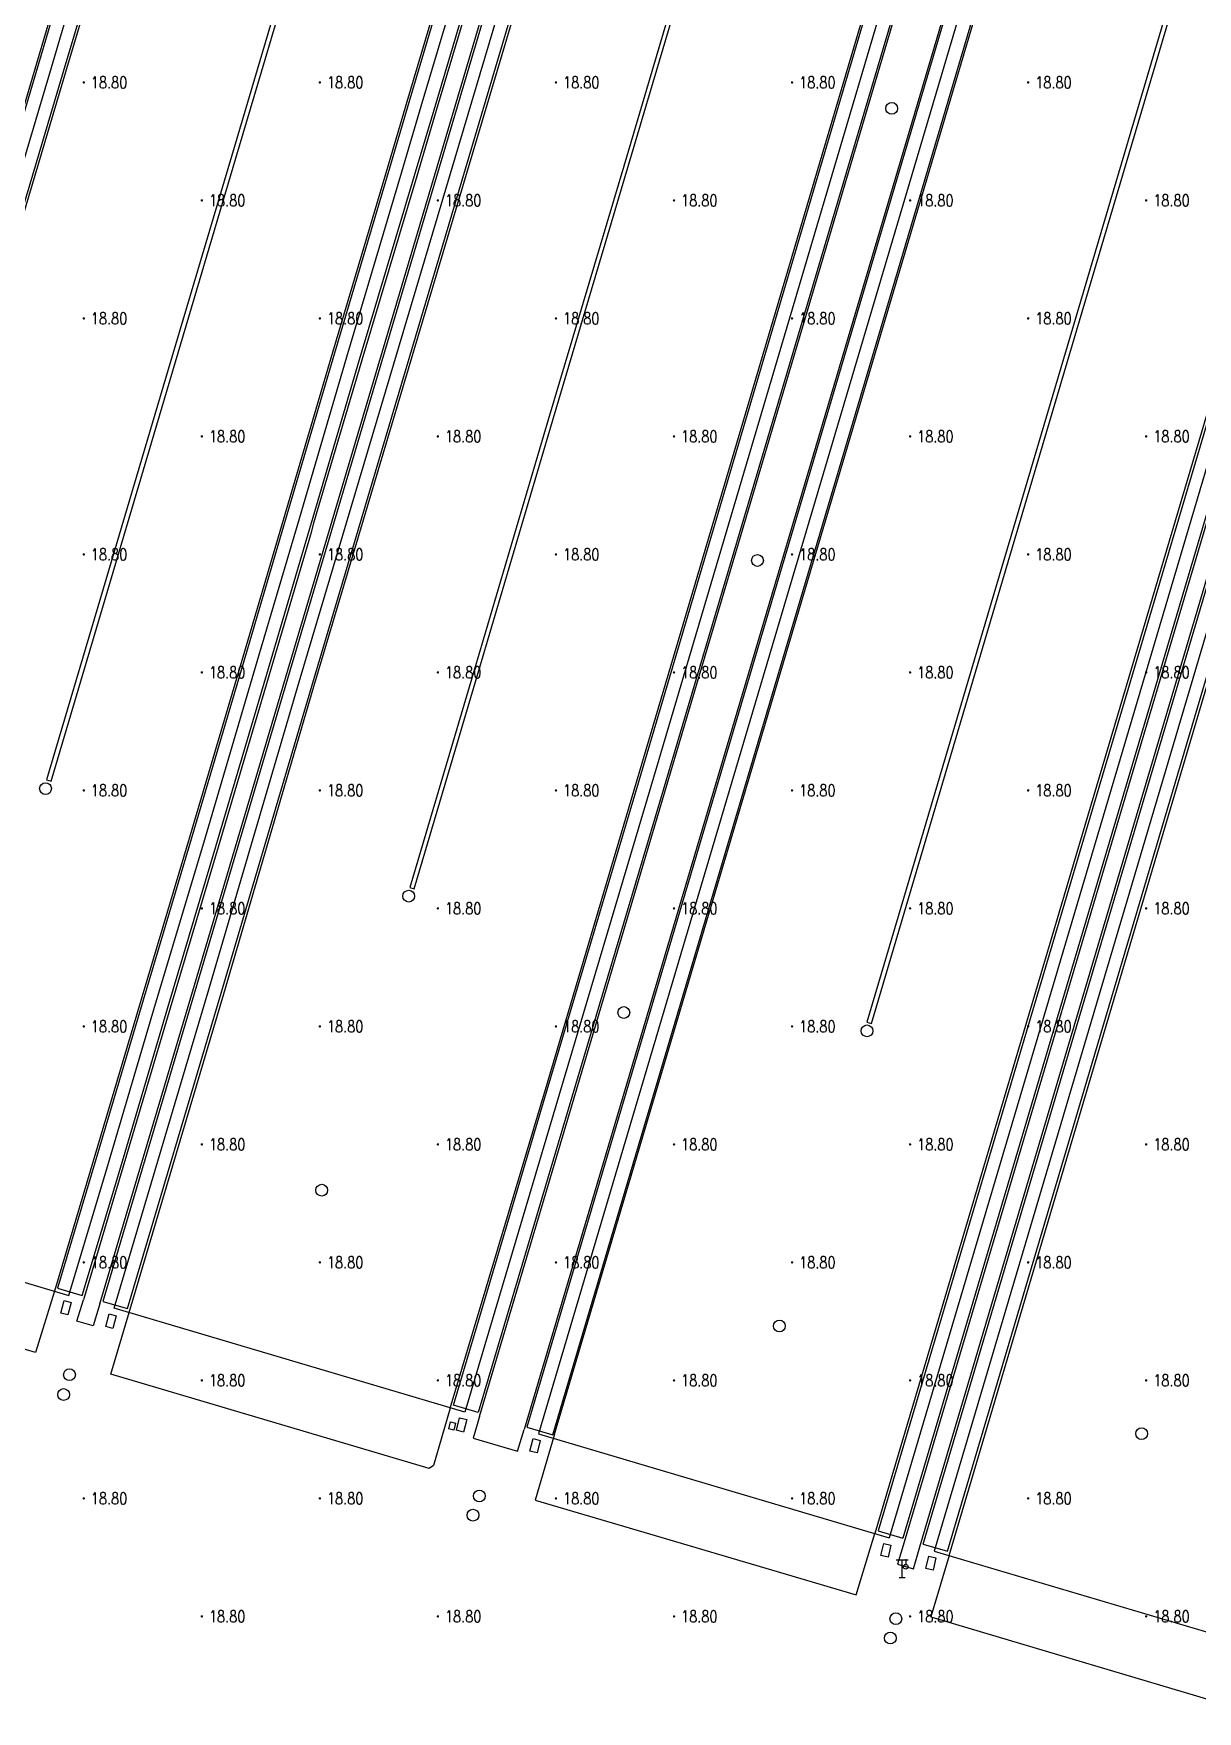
# Model space of a CAD drawing. Extents: x 404846 to 408477, y 3390929 to 3392894.
# Drawn here: x 406847.1 to 406945.7, y 3391476.3 to 3391618.5 of the extents above; entities that cross this region are included whole.
import ezdxf
from ezdxf.enums import TextEntityAlignment as Align

# ---------------------------------------------------------------- set-up
doc = ezdxf.new("R2010")
doc.units = 0
doc.header["$LTSCALE"] = 0.5
doc.header["$PDSIZE"] = 0.2
doc.layers.get('0').update_dxf_attribs({"linetype": 'CONTINUOUS'})
for name, color, linetype in [('3221', 6, 'CONTINUOUS'), ('DLSS', 4, 'CONTINUOUS'), ('FZTZ', 7, 'CONTINUOUS'), ('GCD', 1, 'CONTINUOUS'), ('GXYZ', 2, 'CONTINUOUS'), ('SXSS', 5, 'CONTINUOUS'), ('ZBTZ', 3, 'CONTINUOUS')]:
    doc.layers.add(name, color=color, linetype=linetype)
doc.styles.add('HZ', font='rs.shx', dxfattribs={"width": 0.8, "bigfont": 'hztxt.shx'})
doc.linetypes.add('1161', pattern='A,0,[149,AAA.SHX,S=0.15,R=0,X=0,Y=0],-1.6', length=1.6)

# ---------------------------------------------------------------- blocks, each defined once
blk = doc.blocks.new('GC200')
at = {"linetype": 'Continuous', "const_width": 0.2, "flags": 128}
blk.add_lwpolyline([(-0.1, 0, 1), (0.1, 0, 1)], format="xyb", close=True, dxfattribs=at)
blk = doc.blocks.new('gc188')
blk.add_circle((0, 0), 1)
blk = doc.blocks.new('gc063')
for p, q in [((-1, 3), (1, 3)), ((0, 0), (0, 3)), ((0.6, 3), (0.6, 2.2)), ((-0.5, 0), (0.5, 0))]:
    blk.add_line(p, q)
blk.add_circle((0.6, 1.8), 0.4)
blk.add_point((0.6, 3))
blk.add_point((0.6, 3))

msp = doc.modelspace()

# ---------------------------------------------------------------- linework, layer by layer
at = {"layer": '3221', "color": 6}
for points in [[(407039.262, 3391894.784, 18.829), (407037.597, 3391889.163, 18.883), (407033.781, 3391876.277, 18.752), (407027.539, 3391855.229, 18.79), (407022.83, 3391839.298, 18.737), (407018.038, 3391823.318, 18.686), (406987.124, 3391718.945, 18.735), (406951.218, 3391597.72, 19.131), (406919.586, 3391491.035, 18.77)], [(406988.316, 3391832.128, 18.686), (406921.497, 3391606.533, 18.839), (406889.865, 3391499.848, 18.907)], [(406855.836, 3391640.042, 19.036), (406850.236, 3391621.193, 18.873), (406848.582, 3391615.626, 18.761), (406843.919, 3391599.899, 18.49), (406839.885, 3391586.152, 18.339), (406836.469, 3391574.555, 18.269), (406831.799, 3391558.769, 18.308), (406827.73, 3391545.118, 18.337), (406823.729, 3391531.629, 18.406), (406820.39, 3391520.417, 18.543), (406850.102, 3391511.571, 18.543), (406853.444, 3391522.797, 18.406), (406857.445, 3391536.282, 18.337), (406861.517, 3391549.945, 18.308), (406866.201, 3391565.778, 18.269), (406869.627, 3391577.408, 18.339), (406873.653, 3391591.13, 18.49), (406878.3, 3391606.805, 18.761), (406879.952, 3391612.363, 18.873), (406885.552, 3391631.213, 19.036)], [(406919.456, 3391622.47, 18.851), (406899.389, 3391554.715, 19.087), (406891.659, 3391528.68, 18.991), (406883.644, 3391501.678, 18.785), (406853.925, 3391510.499, 18.785), (406861.941, 3391537.502, 18.991), (406869.597, 3391563.585, 18.399), (406889.733, 3391631.274, 18.851)], [(406889.865, 3391499.848, 18.907), (406919.586, 3391491.035, 18.77)]]:
    msp.add_polyline3d(points, dxfattribs=at)
msp.add_polyline3d([(407043.117, 3391893.798, 18.887), (407018.585, 3391811.028, 18.727), (406988.042, 3391707.954, 18.781), (406975.302, 3391665.111, 18.745), (406923.401, 3391489.904, 18.729), (406953.125, 3391481.099, 18.729), (407005.022, 3391656.295, 18.745), (407017.76, 3391699.132, 18.781), (407048.307, 3391802.219, 18.727), (407072.839, 3391884.989, 18.887)], close=True, dxfattribs=at)
at = {"layer": 'FZTZ', "linetype": 'Continuous', "flags": 128}
for points, elevation in [([(406849.407, 3391510.085), (406849.684, 3391511.144), (406850.289, 3391510.986), (406850.012, 3391509.927), (406849.407, 3391510.085)], 19.416), ([(406853.222, 3391508.946), (406853.499, 3391510.005), (406854.103, 3391509.847), (406853.826, 3391508.788), (406853.222, 3391508.946)], 19.416), ([(406882.283, 3391500.269), (406882.428, 3391500.854), (406882.848, 3391500.749), (406882.703, 3391500.165), (406882.283, 3391500.269)], 19.91), ([(406882.921, 3391500.156), (406883.198, 3391501.215), (406883.802, 3391501.056), (406883.525, 3391499.998), (406882.921, 3391500.156)], 19.509), ([(406889.148, 3391498.385), (406889.425, 3391499.444), (406890.029, 3391499.285), (406889.752, 3391498.227), (406889.148, 3391498.385)], 19.642), ([(406919.125, 3391490.566), (406919.739, 3391490.421), (406919.493, 3391489.385), (406918.88, 3391489.53), (406919.125, 3391490.566)], 19.766), ([(406922.939, 3391489.473), (406923.552, 3391489.328), (406923.307, 3391488.292), (406922.694, 3391488.437), (406922.939, 3391489.473)], 19.766)]:
    msp.add_lwpolyline(points, close=True, dxfattribs=dict(at, elevation=elevation))
at = {"layer": 'SXSS', "linetype": 'Continuous', "flags": 128}
for points, elevation in [([(406919.356, 3391795.403), (406914.384, 3391778.601), (406909.2, 3391761.192), (406905.026, 3391747.085), (406900.525, 3391731.885), (406895.836, 3391716.085), (406891.429, 3391701.185), (406887.047, 3391686.503), (406882.651, 3391671.553), (406877.341, 3391653.676), (406871.768, 3391634.814), (406869.351, 3391626.63), (406863.858, 3391608.087), (406858.514, 3391590.039), (406852.781, 3391570.688), (406848.193, 3391555.271), (406848.586, 3391555.154), (406853.174, 3391570.571), (406858.907, 3391589.923), (406864.251, 3391607.971), (406869.744, 3391626.514), (406872.161, 3391634.698)], 18.54), ([(406956.018, 3391664.077), (406947.631, 3391635.826), (406935.337, 3391594.297), (406917.699, 3391534.723), (406918.083, 3391534.61), (406935.72, 3391594.184), (406948.015, 3391635.712), (406956.401, 3391663.963)], 18.769), ([(406904.147, 3391631.09), (406897.094, 3391607.289), (406890.708, 3391585.789), (406884.461, 3391564.648), (406878.97, 3391546.149), (406879.335, 3391546.041), (406884.826, 3391564.54), (406891.073, 3391585.681), (406897.459, 3391607.18), (406904.512, 3391630.982)], 18.683)]:
    msp.add_lwpolyline(points, dxfattribs=dict(at, elevation=elevation))
at = {"layer": 'ZBTZ', "linetype": '1161', "elevation": 18.785, "flags": 128}
msp.add_lwpolyline([(406921.635, 3391488.405), (406922.173, 3391490.268), (406974.073, 3391665.475), (406986.814, 3391708.319), (407017.357, 3391811.392), (407042.397, 3391895.897), (407041.06, 3391896.292), (407038.89, 3391888.78), (407035.041, 3391875.906), (407028.839, 3391854.844), (407024.13, 3391838.911), (407019.337, 3391822.928), (406987.744, 3391716.408), (406952.479, 3391597.346), (406920.846, 3391490.662), (406920.301, 3391488.795), (406921.635, 3391488.405)], close=True, dxfattribs=at)
at = {"layer": 'ZBTZ', "linetype": '1161', "flags": 128}
for points, elevation in [([(407038.162, 3391894.843), (407036.57, 3391889.467), (407032.753, 3391876.581), (407026.55, 3391855.521), (407021.842, 3391839.592), (407017.051, 3391823.614), (406986.117, 3391719.243), (406950.212, 3391598.018), (406918.664, 3391491.622)], 18.813), ([(407040.255, 3391894.223), (407038.662, 3391888.848), (407034.846, 3391875.961), (407028.625, 3391854.907), (407023.916, 3391838.975), (407019.123, 3391822.992), (406987.545, 3391716.466), (406952.281, 3391597.405), (406920.733, 3391491.009)], 18.818), ([(406922.471, 3391490.507), (406974.282, 3391665.413), (406987.023, 3391708.257), (407017.566, 3391811.33), (407041.971, 3391893.674)], 18.773), ([(406924.539, 3391489.894), (406976.35, 3391664.8), (406989.09, 3391707.643), (407019.634, 3391810.717), (407044.072, 3391893.051)], 18.773), ([(407027.16, 3391858.487), (407026.304, 3391855.594), (407021.596, 3391839.666), (407016.805, 3391823.688), (406985.897, 3391719.308), (406949.991, 3391598.084), (406918.359, 3391491.399)], 18.805), ([(406924.659, 3391489.531), (406976.559, 3391664.738), (406989.299, 3391707.581), (407019.843, 3391810.655), (407033.458, 3391856.594)], 18.759), ([(406924.659, 3391489.531), (406923.119, 3391484.328), (406950.092, 3391476.322), (406950.476, 3391476.615), (406951.885, 3391481.466), (407003.783, 3391656.663), (407016.521, 3391699.5), (407047.068, 3391802.586), (407060.655, 3391848.556)], 18.727), ([(406987.126, 3391832.465), (406920.288, 3391606.891), (406888.655, 3391500.207)], 18.811), ([(406987.269, 3391832.422), (406920.443, 3391606.845), (406888.889, 3391500.426), (406891.084, 3391499.777), (406922.638, 3391606.195), (406989.402, 3391831.802)], 18.766), ([(406891.236, 3391499.818), (406922.766, 3391606.157), (406989.598, 3391831.743)], 18.776), ([(406884.872, 3391501.313), (406892.887, 3391528.315), (406900.617, 3391554.351), (406920.685, 3391622.106), (406925.717, 3391639.238), (406933.768, 3391666.414), (406941.37, 3391692.05), (406946.857, 3391710.505), (406951.479, 3391726.109), (406955.531, 3391739.817), (406961.204, 3391758.913), (406966.923, 3391778.307), (406970.351, 3391789.801)], 18.828), ([(406854.603, 3391640.408), (406849.003, 3391621.559), (406847.348, 3391615.992), (406842.685, 3391600.263), (406838.651, 3391586.515), (406835.235, 3391574.919), (406830.566, 3391559.135), (406826.497, 3391545.484), (406822.495, 3391531.996), (406819.157, 3391520.784)], 18.536), ([(406854.766, 3391640.36), (406849.166, 3391621.511), (406847.511, 3391615.944), (406842.848, 3391600.215), (406838.814, 3391586.467), (406835.399, 3391574.871), (406830.729, 3391559.087), (406826.66, 3391545.436), (406822.658, 3391531.947), (406819.403, 3391521.013), (406821.533, 3391520.389), (406824.786, 3391531.315), (406828.788, 3391544.803), (406832.856, 3391558.455), (406837.527, 3391574.243), (406840.944, 3391585.841), (406844.977, 3391599.587), (406849.639, 3391615.312), (406851.293, 3391620.879), (406856.893, 3391639.728)], 18.536), ([(406857.076, 3391639.673), (406851.475, 3391620.825), (406849.821, 3391615.258), (406845.159, 3391599.533), (406841.126, 3391585.787), (406837.709, 3391574.189), (406833.039, 3391558.401), (406828.97, 3391544.749), (406824.968, 3391531.261), (406821.63, 3391520.048)], 18.536), ([(406884.327, 3391631.577), (406878.726, 3391612.727), (406877.075, 3391607.169), (406872.427, 3391591.491), (406868.4, 3391577.769), (406864.975, 3391566.14), (406860.291, 3391550.308), (406856.219, 3391536.646), (406852.219, 3391523.162), (406848.876, 3391511.936)], 18.536), ([(406884.496, 3391631.527), (406878.895, 3391612.677), (406877.243, 3391607.119), (406872.595, 3391591.441), (406868.569, 3391577.719), (406865.144, 3391566.09), (406860.46, 3391550.258), (406856.388, 3391536.596), (406852.387, 3391523.111), (406849.138, 3391512.199), (406851.235, 3391511.582), (406854.483, 3391522.489), (406858.483, 3391535.973), (406862.555, 3391549.636), (406867.24, 3391565.471), (406870.484, 3391576.484), (406870.656, 3391577.058), (406874.722, 3391590.898), (406879.384, 3391606.482), (406881.036, 3391612.041), (406886.636, 3391630.891)], 18.528), ([(406886.818, 3391630.837), (406881.217, 3391611.987), (406879.565, 3391606.428), (406874.903, 3391590.844), (406870.814, 3391577.016), (406870.561, 3391576.035), (406867.432, 3391565.415), (406862.747, 3391549.579), (406858.675, 3391535.916), (406854.675, 3391522.432), (406851.332, 3391511.205)], 18.526), ([(406852.713, 3391510.859), (406860.728, 3391537.862), (406868.455, 3391563.888), (406888.52, 3391631.633)], 18.754), ([(406888.69, 3391631.582), (406868.626, 3391563.838), (406860.898, 3391537.812), (406852.962, 3391511.076), (406855.074, 3391510.484), (406863.001, 3391537.188), (406870.668, 3391563.222), (406890.793, 3391630.96)], 18.733), ([(406882.398, 3391502.024), (406880.979, 3391497.17), (406880.609, 3391496.919), (406853.648, 3391504.909), (406855.195, 3391510.122), (406863.21, 3391537.125), (406870.859, 3391563.196), (406891.002, 3391630.898)], 18.751), ([(406882.398, 3391502.024), (406890.461, 3391529.036), (406898.191, 3391555.071), (406918.242, 3391622.885)], 18.915), ([(406920.505, 3391622.159), (406900.438, 3391554.404), (406892.708, 3391528.369), (406884.779, 3391501.659), (406882.68, 3391502.287), (406890.606, 3391528.992), (406898.336, 3391555.027), (406918.373, 3391622.777)], 18.925), ([(406848.876, 3391511.936), (406847.274, 3391506.752), (406820.085, 3391514.831), (406821.63, 3391520.048)], 18.58), ([(406852.713, 3391510.859), (406852.152, 3391509.001), (406850.775, 3391509.384), (406851.332, 3391511.205)], 18.556), ([(406884.872, 3391501.313), (406884.344, 3391499.486), (406888.102, 3391498.377), (406888.655, 3391500.207)], 18.735), ([(406891.236, 3391499.818), (406889.604, 3391494.241), (406900.246, 3391491.088)], 18.749), ([(406900.246, 3391491.088), (406916.785, 3391486.208), (406918.359, 3391491.399)], 18.703), ([(406918.664, 3391491.622), (406920.733, 3391491.009)], 18.775), ([(406922.471, 3391490.507), (406924.539, 3391489.894)], 18.729)]:
    msp.add_lwpolyline(points, dxfattribs=dict(at, elevation=elevation))

# ---------------------------------------------------------------- block references
at = {"layer": 'DLSS', "linetype": 'Continuous', "xscale": 0.5, "yscale": 0.5}
msp.add_blockref('gc063', (406920.686, 3391487.68, 18.831), dxfattribs=at)
at = {"layer": 'GCD', "linetype": 'Continuous'}
ref = msp.add_blockref('GC200', (406851.358, 3391614.379, 18.8), dxfattribs=dict(at, xscale=0.5, yscale=0.5, zscale=0.5))
ref.add_attrib('height', '18.80', dxfattribs={"linetype": 'Continuous', "height": 1, "style": 'HZ', "width": 0.8}).set_placement((406851.958, 3391614.379, 18.8), align=Align.MIDDLE_LEFT)
ref = msp.add_blockref('GC200', (406871.358, 3391614.379, 18.8), dxfattribs=dict(at, xscale=0.5, yscale=0.5, zscale=0.5))
ref.add_attrib('height', '18.80', dxfattribs={"linetype": 'Continuous', "height": 1, "style": 'HZ', "width": 0.8}).set_placement((406871.958, 3391614.379, 18.8), align=Align.MIDDLE_LEFT)
ref = msp.add_blockref('GC200', (406891.358, 3391614.379, 18.8), dxfattribs=dict(at, xscale=0.5, yscale=0.5, zscale=0.5))
ref.add_attrib('height', '18.80', dxfattribs={"linetype": 'Continuous', "height": 1, "style": 'HZ', "width": 0.8}).set_placement((406891.958, 3391614.379, 18.8), align=Align.MIDDLE_LEFT)
ref = msp.add_blockref('GC200', (406911.358, 3391614.379, 18.8), dxfattribs=dict(at, xscale=0.5, yscale=0.5, zscale=0.5))
ref.add_attrib('height', '18.80', dxfattribs={"linetype": 'Continuous', "height": 1, "style": 'HZ', "width": 0.8}).set_placement((406911.958, 3391614.379, 18.8), align=Align.MIDDLE_LEFT)
ref = msp.add_blockref('GC200', (406931.358, 3391614.379, 18.8), dxfattribs=dict(at, xscale=0.5, yscale=0.5, zscale=0.5))
ref.add_attrib('height', '18.80', dxfattribs={"linetype": 'Continuous', "height": 1, "style": 'HZ', "width": 0.8}).set_placement((406931.958, 3391614.379, 18.8), align=Align.MIDDLE_LEFT)
ref = msp.add_blockref('GC200', (406861.358, 3391604.379, 18.8), dxfattribs=dict(at, xscale=0.5, yscale=0.5, zscale=0.5))
ref.add_attrib('height', '18.80', dxfattribs={"linetype": 'Continuous', "height": 1, "style": 'HZ', "width": 0.8}).set_placement((406861.958, 3391604.379, 18.8), align=Align.MIDDLE_LEFT)
ref = msp.add_blockref('GC200', (406881.358, 3391604.379, 18.8), dxfattribs=dict(at, xscale=0.5, yscale=0.5, zscale=0.5))
ref.add_attrib('height', '18.80', dxfattribs={"linetype": 'Continuous', "height": 1, "style": 'HZ', "width": 0.8}).set_placement((406881.958, 3391604.379, 18.8), align=Align.MIDDLE_LEFT)
ref = msp.add_blockref('GC200', (406901.358, 3391604.379, 18.8), dxfattribs=dict(at, xscale=0.5, yscale=0.5, zscale=0.5))
ref.add_attrib('height', '18.80', dxfattribs={"linetype": 'Continuous', "height": 1, "style": 'HZ', "width": 0.8}).set_placement((406901.958, 3391604.379, 18.8), align=Align.MIDDLE_LEFT)
ref = msp.add_blockref('GC200', (406921.358, 3391604.379, 18.8), dxfattribs=dict(at, xscale=0.5, yscale=0.5, zscale=0.5))
ref.add_attrib('height', '18.80', dxfattribs={"linetype": 'Continuous', "height": 1, "style": 'HZ', "width": 0.8}).set_placement((406921.958, 3391604.379, 18.8), align=Align.MIDDLE_LEFT)
ref = msp.add_blockref('GC200', (406941.358, 3391604.379, 18.8), dxfattribs=dict(at, xscale=0.5, yscale=0.5, zscale=0.5))
ref.add_attrib('height', '18.80', dxfattribs={"linetype": 'Continuous', "height": 1, "style": 'HZ', "width": 0.8}).set_placement((406941.958, 3391604.379, 18.8), align=Align.MIDDLE_LEFT)
ref = msp.add_blockref('GC200', (406851.358, 3391594.379, 18.8), dxfattribs=dict(at, xscale=0.5, yscale=0.5, zscale=0.5))
ref.add_attrib('height', '18.80', dxfattribs={"linetype": 'Continuous', "height": 1, "style": 'HZ', "width": 0.8}).set_placement((406851.958, 3391594.379, 18.8), align=Align.MIDDLE_LEFT)
ref = msp.add_blockref('GC200', (406871.358, 3391594.379, 18.8), dxfattribs=dict(at, xscale=0.5, yscale=0.5, zscale=0.5))
ref.add_attrib('height', '18.80', dxfattribs={"linetype": 'Continuous', "height": 1, "style": 'HZ', "width": 0.8}).set_placement((406871.958, 3391594.379, 18.8), align=Align.MIDDLE_LEFT)
ref = msp.add_blockref('GC200', (406891.358, 3391594.379, 18.8), dxfattribs=dict(at, xscale=0.5, yscale=0.5, zscale=0.5))
ref.add_attrib('height', '18.80', dxfattribs={"linetype": 'Continuous', "height": 1, "style": 'HZ', "width": 0.8}).set_placement((406891.958, 3391594.379, 18.8), align=Align.MIDDLE_LEFT)
ref = msp.add_blockref('GC200', (406911.358, 3391594.379, 18.8), dxfattribs=dict(at, xscale=0.5, yscale=0.5, zscale=0.5))
ref.add_attrib('height', '18.80', dxfattribs={"linetype": 'Continuous', "height": 1, "style": 'HZ', "width": 0.8}).set_placement((406911.958, 3391594.379, 18.8), align=Align.MIDDLE_LEFT)
ref = msp.add_blockref('GC200', (406931.358, 3391594.379, 18.8), dxfattribs=dict(at, xscale=0.5, yscale=0.5, zscale=0.5))
ref.add_attrib('height', '18.80', dxfattribs={"linetype": 'Continuous', "height": 1, "style": 'HZ', "width": 0.8}).set_placement((406931.958, 3391594.379, 18.8), align=Align.MIDDLE_LEFT)
ref = msp.add_blockref('GC200', (406861.358, 3391584.379, 18.8), dxfattribs=dict(at, xscale=0.5, yscale=0.5, zscale=0.5))
ref.add_attrib('height', '18.80', dxfattribs={"linetype": 'Continuous', "height": 1, "style": 'HZ', "width": 0.8}).set_placement((406861.958, 3391584.379, 18.8), align=Align.MIDDLE_LEFT)
ref = msp.add_blockref('GC200', (406881.358, 3391584.379, 18.8), dxfattribs=dict(at, xscale=0.5, yscale=0.5, zscale=0.5))
ref.add_attrib('height', '18.80', dxfattribs={"linetype": 'Continuous', "height": 1, "style": 'HZ', "width": 0.8}).set_placement((406881.958, 3391584.379, 18.8), align=Align.MIDDLE_LEFT)
ref = msp.add_blockref('GC200', (406901.358, 3391584.379, 18.8), dxfattribs=dict(at, xscale=0.5, yscale=0.5, zscale=0.5))
ref.add_attrib('height', '18.80', dxfattribs={"linetype": 'Continuous', "height": 1, "style": 'HZ', "width": 0.8}).set_placement((406901.958, 3391584.379, 18.8), align=Align.MIDDLE_LEFT)
ref = msp.add_blockref('GC200', (406921.358, 3391584.379, 18.8), dxfattribs=dict(at, xscale=0.5, yscale=0.5, zscale=0.5))
ref.add_attrib('height', '18.80', dxfattribs={"linetype": 'Continuous', "height": 1, "style": 'HZ', "width": 0.8}).set_placement((406921.958, 3391584.379, 18.8), align=Align.MIDDLE_LEFT)
ref = msp.add_blockref('GC200', (406941.358, 3391584.379, 18.8), dxfattribs=dict(at, xscale=0.5, yscale=0.5, zscale=0.5))
ref.add_attrib('height', '18.80', dxfattribs={"linetype": 'Continuous', "height": 1, "style": 'HZ', "width": 0.8}).set_placement((406941.958, 3391584.379, 18.8), align=Align.MIDDLE_LEFT)
ref = msp.add_blockref('GC200', (406851.358, 3391574.379, 18.8), dxfattribs=dict(at, xscale=0.5, yscale=0.5, zscale=0.5))
ref.add_attrib('height', '18.80', dxfattribs={"linetype": 'Continuous', "height": 1, "style": 'HZ', "width": 0.8}).set_placement((406851.958, 3391574.379, 18.8), align=Align.MIDDLE_LEFT)
ref = msp.add_blockref('GC200', (406871.358, 3391574.379, 18.8), dxfattribs=dict(at, xscale=0.5, yscale=0.5, zscale=0.5))
ref.add_attrib('height', '18.80', dxfattribs={"linetype": 'Continuous', "height": 1, "style": 'HZ', "width": 0.8}).set_placement((406871.958, 3391574.379, 18.8), align=Align.MIDDLE_LEFT)
ref = msp.add_blockref('GC200', (406891.358, 3391574.379, 18.8), dxfattribs=dict(at, xscale=0.5, yscale=0.5, zscale=0.5))
ref.add_attrib('height', '18.80', dxfattribs={"linetype": 'Continuous', "height": 1, "style": 'HZ', "width": 0.8}).set_placement((406891.958, 3391574.379, 18.8), align=Align.MIDDLE_LEFT)
ref = msp.add_blockref('GC200', (406911.358, 3391574.379, 18.8), dxfattribs=dict(at, xscale=0.5, yscale=0.5, zscale=0.5))
ref.add_attrib('height', '18.80', dxfattribs={"linetype": 'Continuous', "height": 1, "style": 'HZ', "width": 0.8}).set_placement((406911.958, 3391574.379, 18.8), align=Align.MIDDLE_LEFT)
ref = msp.add_blockref('GC200', (406931.358, 3391574.379, 18.8), dxfattribs=dict(at, xscale=0.5, yscale=0.5, zscale=0.5))
ref.add_attrib('height', '18.80', dxfattribs={"linetype": 'Continuous', "height": 1, "style": 'HZ', "width": 0.8}).set_placement((406931.958, 3391574.379, 18.8), align=Align.MIDDLE_LEFT)
ref = msp.add_blockref('GC200', (406861.358, 3391564.379, 18.8), dxfattribs=dict(at, xscale=0.5, yscale=0.5, zscale=0.5))
ref.add_attrib('height', '18.80', dxfattribs={"linetype": 'Continuous', "height": 1, "style": 'HZ', "width": 0.8}).set_placement((406861.958, 3391564.379, 18.8), align=Align.MIDDLE_LEFT)
ref = msp.add_blockref('GC200', (406881.358, 3391564.379, 18.8), dxfattribs=dict(at, xscale=0.5, yscale=0.5, zscale=0.5))
ref.add_attrib('height', '18.80', dxfattribs={"linetype": 'Continuous', "height": 1, "style": 'HZ', "width": 0.8}).set_placement((406881.958, 3391564.379, 18.8), align=Align.MIDDLE_LEFT)
ref = msp.add_blockref('GC200', (406901.358, 3391564.379, 18.8), dxfattribs=dict(at, xscale=0.5, yscale=0.5, zscale=0.5))
ref.add_attrib('height', '18.80', dxfattribs={"linetype": 'Continuous', "height": 1, "style": 'HZ', "width": 0.8}).set_placement((406901.958, 3391564.379, 18.8), align=Align.MIDDLE_LEFT)
ref = msp.add_blockref('GC200', (406921.358, 3391564.379, 18.8), dxfattribs=dict(at, xscale=0.5, yscale=0.5, zscale=0.5))
ref.add_attrib('height', '18.80', dxfattribs={"linetype": 'Continuous', "height": 1, "style": 'HZ', "width": 0.8}).set_placement((406921.958, 3391564.379, 18.8), align=Align.MIDDLE_LEFT)
ref = msp.add_blockref('GC200', (406941.358, 3391564.379, 18.8), dxfattribs=dict(at, xscale=0.5, yscale=0.5, zscale=0.5))
ref.add_attrib('height', '18.80', dxfattribs={"linetype": 'Continuous', "height": 1, "style": 'HZ', "width": 0.8}).set_placement((406941.958, 3391564.379, 18.8), align=Align.MIDDLE_LEFT)
ref = msp.add_blockref('GC200', (406851.358, 3391554.379, 18.8), dxfattribs=dict(at, xscale=0.5, yscale=0.5, zscale=0.5))
ref.add_attrib('height', '18.80', dxfattribs={"linetype": 'Continuous', "height": 1, "style": 'HZ', "width": 0.8}).set_placement((406851.958, 3391554.379, 18.8), align=Align.MIDDLE_LEFT)
ref = msp.add_blockref('GC200', (406871.358, 3391554.379, 18.8), dxfattribs=dict(at, xscale=0.5, yscale=0.5, zscale=0.5))
ref.add_attrib('height', '18.80', dxfattribs={"linetype": 'Continuous', "height": 1, "style": 'HZ', "width": 0.8}).set_placement((406871.958, 3391554.379, 18.8), align=Align.MIDDLE_LEFT)
ref = msp.add_blockref('GC200', (406891.358, 3391554.379, 18.8), dxfattribs=dict(at, xscale=0.5, yscale=0.5, zscale=0.5))
ref.add_attrib('height', '18.80', dxfattribs={"linetype": 'Continuous', "height": 1, "style": 'HZ', "width": 0.8}).set_placement((406891.958, 3391554.379, 18.8), align=Align.MIDDLE_LEFT)
ref = msp.add_blockref('GC200', (406911.358, 3391554.379, 18.8), dxfattribs=dict(at, xscale=0.5, yscale=0.5, zscale=0.5))
ref.add_attrib('height', '18.80', dxfattribs={"linetype": 'Continuous', "height": 1, "style": 'HZ', "width": 0.8}).set_placement((406911.958, 3391554.379, 18.8), align=Align.MIDDLE_LEFT)
ref = msp.add_blockref('GC200', (406931.358, 3391554.379, 18.8), dxfattribs=dict(at, xscale=0.5, yscale=0.5, zscale=0.5))
ref.add_attrib('height', '18.80', dxfattribs={"linetype": 'Continuous', "height": 1, "style": 'HZ', "width": 0.8}).set_placement((406931.958, 3391554.379, 18.8), align=Align.MIDDLE_LEFT)
ref = msp.add_blockref('GC200', (406861.358, 3391544.379, 18.8), dxfattribs=dict(at, xscale=0.5, yscale=0.5, zscale=0.5))
ref.add_attrib('height', '18.80', dxfattribs={"linetype": 'Continuous', "height": 1, "style": 'HZ', "width": 0.8}).set_placement((406861.958, 3391544.379, 18.8), align=Align.MIDDLE_LEFT)
ref = msp.add_blockref('GC200', (406881.358, 3391544.379, 18.8), dxfattribs=dict(at, xscale=0.5, yscale=0.5, zscale=0.5))
ref.add_attrib('height', '18.80', dxfattribs={"linetype": 'Continuous', "height": 1, "style": 'HZ', "width": 0.8}).set_placement((406881.958, 3391544.379, 18.8), align=Align.MIDDLE_LEFT)
ref = msp.add_blockref('GC200', (406901.358, 3391544.379, 18.8), dxfattribs=dict(at, xscale=0.5, yscale=0.5, zscale=0.5))
ref.add_attrib('height', '18.80', dxfattribs={"linetype": 'Continuous', "height": 1, "style": 'HZ', "width": 0.8}).set_placement((406901.958, 3391544.379, 18.8), align=Align.MIDDLE_LEFT)
ref = msp.add_blockref('GC200', (406921.358, 3391544.379, 18.8), dxfattribs=dict(at, xscale=0.5, yscale=0.5, zscale=0.5))
ref.add_attrib('height', '18.80', dxfattribs={"linetype": 'Continuous', "height": 1, "style": 'HZ', "width": 0.8}).set_placement((406921.958, 3391544.379, 18.8), align=Align.MIDDLE_LEFT)
ref = msp.add_blockref('GC200', (406941.358, 3391544.379, 18.8), dxfattribs=dict(at, xscale=0.5, yscale=0.5, zscale=0.5))
ref.add_attrib('height', '18.80', dxfattribs={"linetype": 'Continuous', "height": 1, "style": 'HZ', "width": 0.8}).set_placement((406941.958, 3391544.379, 18.8), align=Align.MIDDLE_LEFT)
ref = msp.add_blockref('GC200', (406851.358, 3391534.379, 18.8), dxfattribs=dict(at, xscale=0.5, yscale=0.5, zscale=0.5))
ref.add_attrib('height', '18.80', dxfattribs={"linetype": 'Continuous', "height": 1, "style": 'HZ', "width": 0.8}).set_placement((406851.958, 3391534.379, 18.8), align=Align.MIDDLE_LEFT)
ref = msp.add_blockref('GC200', (406871.358, 3391534.379, 18.8), dxfattribs=dict(at, xscale=0.5, yscale=0.5, zscale=0.5))
ref.add_attrib('height', '18.80', dxfattribs={"linetype": 'Continuous', "height": 1, "style": 'HZ', "width": 0.8}).set_placement((406871.958, 3391534.379, 18.8), align=Align.MIDDLE_LEFT)
ref = msp.add_blockref('GC200', (406891.358, 3391534.379, 18.8), dxfattribs=dict(at, xscale=0.5, yscale=0.5, zscale=0.5))
ref.add_attrib('height', '18.80', dxfattribs={"linetype": 'Continuous', "height": 1, "style": 'HZ', "width": 0.8}).set_placement((406891.958, 3391534.379, 18.8), align=Align.MIDDLE_LEFT)
ref = msp.add_blockref('GC200', (406911.358, 3391534.379, 18.8), dxfattribs=dict(at, xscale=0.5, yscale=0.5, zscale=0.5))
ref.add_attrib('height', '18.80', dxfattribs={"linetype": 'Continuous', "height": 1, "style": 'HZ', "width": 0.8}).set_placement((406911.958, 3391534.379, 18.8), align=Align.MIDDLE_LEFT)
ref = msp.add_blockref('GC200', (406931.358, 3391534.379, 18.8), dxfattribs=dict(at, xscale=0.5, yscale=0.5, zscale=0.5))
ref.add_attrib('height', '18.80', dxfattribs={"linetype": 'Continuous', "height": 1, "style": 'HZ', "width": 0.8}).set_placement((406931.958, 3391534.379, 18.8), align=Align.MIDDLE_LEFT)
ref = msp.add_blockref('GC200', (406861.358, 3391524.379, 18.8), dxfattribs=dict(at, xscale=0.5, yscale=0.5, zscale=0.5))
ref.add_attrib('height', '18.80', dxfattribs={"linetype": 'Continuous', "height": 1, "style": 'HZ', "width": 0.8}).set_placement((406861.958, 3391524.379, 18.8), align=Align.MIDDLE_LEFT)
ref = msp.add_blockref('GC200', (406881.358, 3391524.379, 18.8), dxfattribs=dict(at, xscale=0.5, yscale=0.5, zscale=0.5))
ref.add_attrib('height', '18.80', dxfattribs={"linetype": 'Continuous', "height": 1, "style": 'HZ', "width": 0.8}).set_placement((406881.958, 3391524.379, 18.8), align=Align.MIDDLE_LEFT)
ref = msp.add_blockref('GC200', (406901.358, 3391524.379, 18.8), dxfattribs=dict(at, xscale=0.5, yscale=0.5, zscale=0.5))
ref.add_attrib('height', '18.80', dxfattribs={"linetype": 'Continuous', "height": 1, "style": 'HZ', "width": 0.8}).set_placement((406901.958, 3391524.379, 18.8), align=Align.MIDDLE_LEFT)
ref = msp.add_blockref('GC200', (406921.358, 3391524.379, 18.8), dxfattribs=dict(at, xscale=0.5, yscale=0.5, zscale=0.5))
ref.add_attrib('height', '18.80', dxfattribs={"linetype": 'Continuous', "height": 1, "style": 'HZ', "width": 0.8}).set_placement((406921.958, 3391524.379, 18.8), align=Align.MIDDLE_LEFT)
ref = msp.add_blockref('GC200', (406941.358, 3391524.379, 18.8), dxfattribs=dict(at, xscale=0.5, yscale=0.5, zscale=0.5))
ref.add_attrib('height', '18.80', dxfattribs={"linetype": 'Continuous', "height": 1, "style": 'HZ', "width": 0.8}).set_placement((406941.958, 3391524.379, 18.8), align=Align.MIDDLE_LEFT)
ref = msp.add_blockref('GC200', (406851.358, 3391514.379, 18.8), dxfattribs=dict(at, xscale=0.5, yscale=0.5, zscale=0.5))
ref.add_attrib('height', '18.80', dxfattribs={"linetype": 'Continuous', "height": 1, "style": 'HZ', "width": 0.8}).set_placement((406851.958, 3391514.379, 18.8), align=Align.MIDDLE_LEFT)
ref = msp.add_blockref('GC200', (406871.358, 3391514.379, 18.8), dxfattribs=dict(at, xscale=0.5, yscale=0.5, zscale=0.5))
ref.add_attrib('height', '18.80', dxfattribs={"linetype": 'Continuous', "height": 1, "style": 'HZ', "width": 0.8}).set_placement((406871.958, 3391514.379, 18.8), align=Align.MIDDLE_LEFT)
ref = msp.add_blockref('GC200', (406891.358, 3391514.379, 18.8), dxfattribs=dict(at, xscale=0.5, yscale=0.5, zscale=0.5))
ref.add_attrib('height', '18.80', dxfattribs={"linetype": 'Continuous', "height": 1, "style": 'HZ', "width": 0.8}).set_placement((406891.958, 3391514.379, 18.8), align=Align.MIDDLE_LEFT)
ref = msp.add_blockref('GC200', (406911.358, 3391514.379, 18.8), dxfattribs=dict(at, xscale=0.5, yscale=0.5, zscale=0.5))
ref.add_attrib('height', '18.80', dxfattribs={"linetype": 'Continuous', "height": 1, "style": 'HZ', "width": 0.8}).set_placement((406911.958, 3391514.379, 18.8), align=Align.MIDDLE_LEFT)
ref = msp.add_blockref('GC200', (406931.358, 3391514.379, 18.8), dxfattribs=dict(at, xscale=0.5, yscale=0.5, zscale=0.5))
ref.add_attrib('height', '18.80', dxfattribs={"linetype": 'Continuous', "height": 1, "style": 'HZ', "width": 0.8}).set_placement((406931.958, 3391514.379, 18.8), align=Align.MIDDLE_LEFT)
ref = msp.add_blockref('GC200', (406861.358, 3391504.379, 18.8), dxfattribs=dict(at, xscale=0.5, yscale=0.5, zscale=0.5))
ref.add_attrib('height', '18.80', dxfattribs={"linetype": 'Continuous', "height": 1, "style": 'HZ', "width": 0.8}).set_placement((406861.958, 3391504.379, 18.8), align=Align.MIDDLE_LEFT)
ref = msp.add_blockref('GC200', (406881.358, 3391504.379, 18.8), dxfattribs=dict(at, xscale=0.5, yscale=0.5, zscale=0.5))
ref.add_attrib('height', '18.80', dxfattribs={"linetype": 'Continuous', "height": 1, "style": 'HZ', "width": 0.8}).set_placement((406881.958, 3391504.379, 18.8), align=Align.MIDDLE_LEFT)
ref = msp.add_blockref('GC200', (406901.358, 3391504.379, 18.8), dxfattribs=dict(at, xscale=0.5, yscale=0.5, zscale=0.5))
ref.add_attrib('height', '18.80', dxfattribs={"linetype": 'Continuous', "height": 1, "style": 'HZ', "width": 0.8}).set_placement((406901.958, 3391504.379, 18.8), align=Align.MIDDLE_LEFT)
ref = msp.add_blockref('GC200', (406921.358, 3391504.379, 18.8), dxfattribs=dict(at, xscale=0.5, yscale=0.5, zscale=0.5))
ref.add_attrib('height', '18.80', dxfattribs={"linetype": 'Continuous', "height": 1, "style": 'HZ', "width": 0.8}).set_placement((406921.958, 3391504.379, 18.8), align=Align.MIDDLE_LEFT)
ref = msp.add_blockref('GC200', (406941.358, 3391504.379, 18.8), dxfattribs=dict(at, xscale=0.5, yscale=0.5, zscale=0.5))
ref.add_attrib('height', '18.80', dxfattribs={"linetype": 'Continuous', "height": 1, "style": 'HZ', "width": 0.8}).set_placement((406941.958, 3391504.379, 18.8), align=Align.MIDDLE_LEFT)
ref = msp.add_blockref('GC200', (406851.358, 3391494.379, 18.8), dxfattribs=dict(at, xscale=0.5, yscale=0.5, zscale=0.5))
ref.add_attrib('height', '18.80', dxfattribs={"linetype": 'Continuous', "height": 1, "style": 'HZ', "width": 0.8}).set_placement((406851.958, 3391494.379, 18.8), align=Align.MIDDLE_LEFT)
ref = msp.add_blockref('GC200', (406871.358, 3391494.379, 18.8), dxfattribs=dict(at, xscale=0.5, yscale=0.5, zscale=0.5))
ref.add_attrib('height', '18.80', dxfattribs={"linetype": 'Continuous', "height": 1, "style": 'HZ', "width": 0.8}).set_placement((406871.958, 3391494.379, 18.8), align=Align.MIDDLE_LEFT)
ref = msp.add_blockref('GC200', (406891.358, 3391494.379, 18.8), dxfattribs=dict(at, xscale=0.5, yscale=0.5, zscale=0.5))
ref.add_attrib('height', '18.80', dxfattribs={"linetype": 'Continuous', "height": 1, "style": 'HZ', "width": 0.8}).set_placement((406891.958, 3391494.379, 18.8), align=Align.MIDDLE_LEFT)
ref = msp.add_blockref('GC200', (406911.358, 3391494.379, 18.8), dxfattribs=dict(at, xscale=0.5, yscale=0.5, zscale=0.5))
ref.add_attrib('height', '18.80', dxfattribs={"linetype": 'Continuous', "height": 1, "style": 'HZ', "width": 0.8}).set_placement((406911.958, 3391494.379, 18.8), align=Align.MIDDLE_LEFT)
ref = msp.add_blockref('GC200', (406931.358, 3391494.379, 18.8), dxfattribs=dict(at, xscale=0.5, yscale=0.5, zscale=0.5))
ref.add_attrib('height', '18.80', dxfattribs={"linetype": 'Continuous', "height": 1, "style": 'HZ', "width": 0.8}).set_placement((406931.958, 3391494.379, 18.8), align=Align.MIDDLE_LEFT)
ref = msp.add_blockref('GC200', (406861.358, 3391484.379, 18.8), dxfattribs=dict(at, xscale=0.5, yscale=0.5, zscale=0.5))
ref.add_attrib('height', '18.80', dxfattribs={"linetype": 'Continuous', "height": 1, "style": 'HZ', "width": 0.8}).set_placement((406861.958, 3391484.379, 18.8), align=Align.MIDDLE_LEFT)
ref = msp.add_blockref('GC200', (406881.358, 3391484.379, 18.8), dxfattribs=dict(at, xscale=0.5, yscale=0.5, zscale=0.5))
ref.add_attrib('height', '18.80', dxfattribs={"linetype": 'Continuous', "height": 1, "style": 'HZ', "width": 0.8}).set_placement((406881.958, 3391484.379, 18.8), align=Align.MIDDLE_LEFT)
ref = msp.add_blockref('GC200', (406901.358, 3391484.379, 18.8), dxfattribs=dict(at, xscale=0.5, yscale=0.5, zscale=0.5))
ref.add_attrib('height', '18.80', dxfattribs={"linetype": 'Continuous', "height": 1, "style": 'HZ', "width": 0.8}).set_placement((406901.958, 3391484.379, 18.8), align=Align.MIDDLE_LEFT)
ref = msp.add_blockref('GC200', (406921.358, 3391484.379, 18.8), dxfattribs=dict(at, xscale=0.5, yscale=0.5, zscale=0.5))
ref.add_attrib('height', '18.80', dxfattribs={"linetype": 'Continuous', "height": 1, "style": 'HZ', "width": 0.8}).set_placement((406921.958, 3391484.379, 18.8), align=Align.MIDDLE_LEFT)
ref = msp.add_blockref('GC200', (406941.358, 3391484.379, 18.8), dxfattribs=dict(at, xscale=0.5, yscale=0.5, zscale=0.5))
ref.add_attrib('height', '18.80', dxfattribs={"linetype": 'Continuous', "height": 1, "style": 'HZ', "width": 0.8}).set_placement((406941.958, 3391484.379, 18.8), align=Align.MIDDLE_LEFT)
at = {"layer": 'GXYZ', "linetype": 'Continuous', "xscale": 0.5, "yscale": 0.5}
for p in [(406919.804, 3391612.178, 18.732), (406908.426, 3391573.864, 18.841), (406848.119, 3391554.532, 18.366), (406878.888, 3391545.419, 18.603), (406897.105, 3391535.551, 19.003), (406917.706, 3391533.999, 18.844), (406871.518, 3391520.498, 18.648), (406910.284, 3391508.987, 18.737), (406850.147, 3391504.857, 18.585), (406849.65, 3391503.177, 18.606), (406940.968, 3391499.863, 18.597), (406884.868, 3391494.581, 18.741), (406884.324, 3391492.956, 18.732), (406920.154, 3391484.178, 18.555), (406919.685, 3391482.54, 18.555)]:
    msp.add_blockref('gc188', p, dxfattribs=at)

doc.saveas('drawing.dxf')
